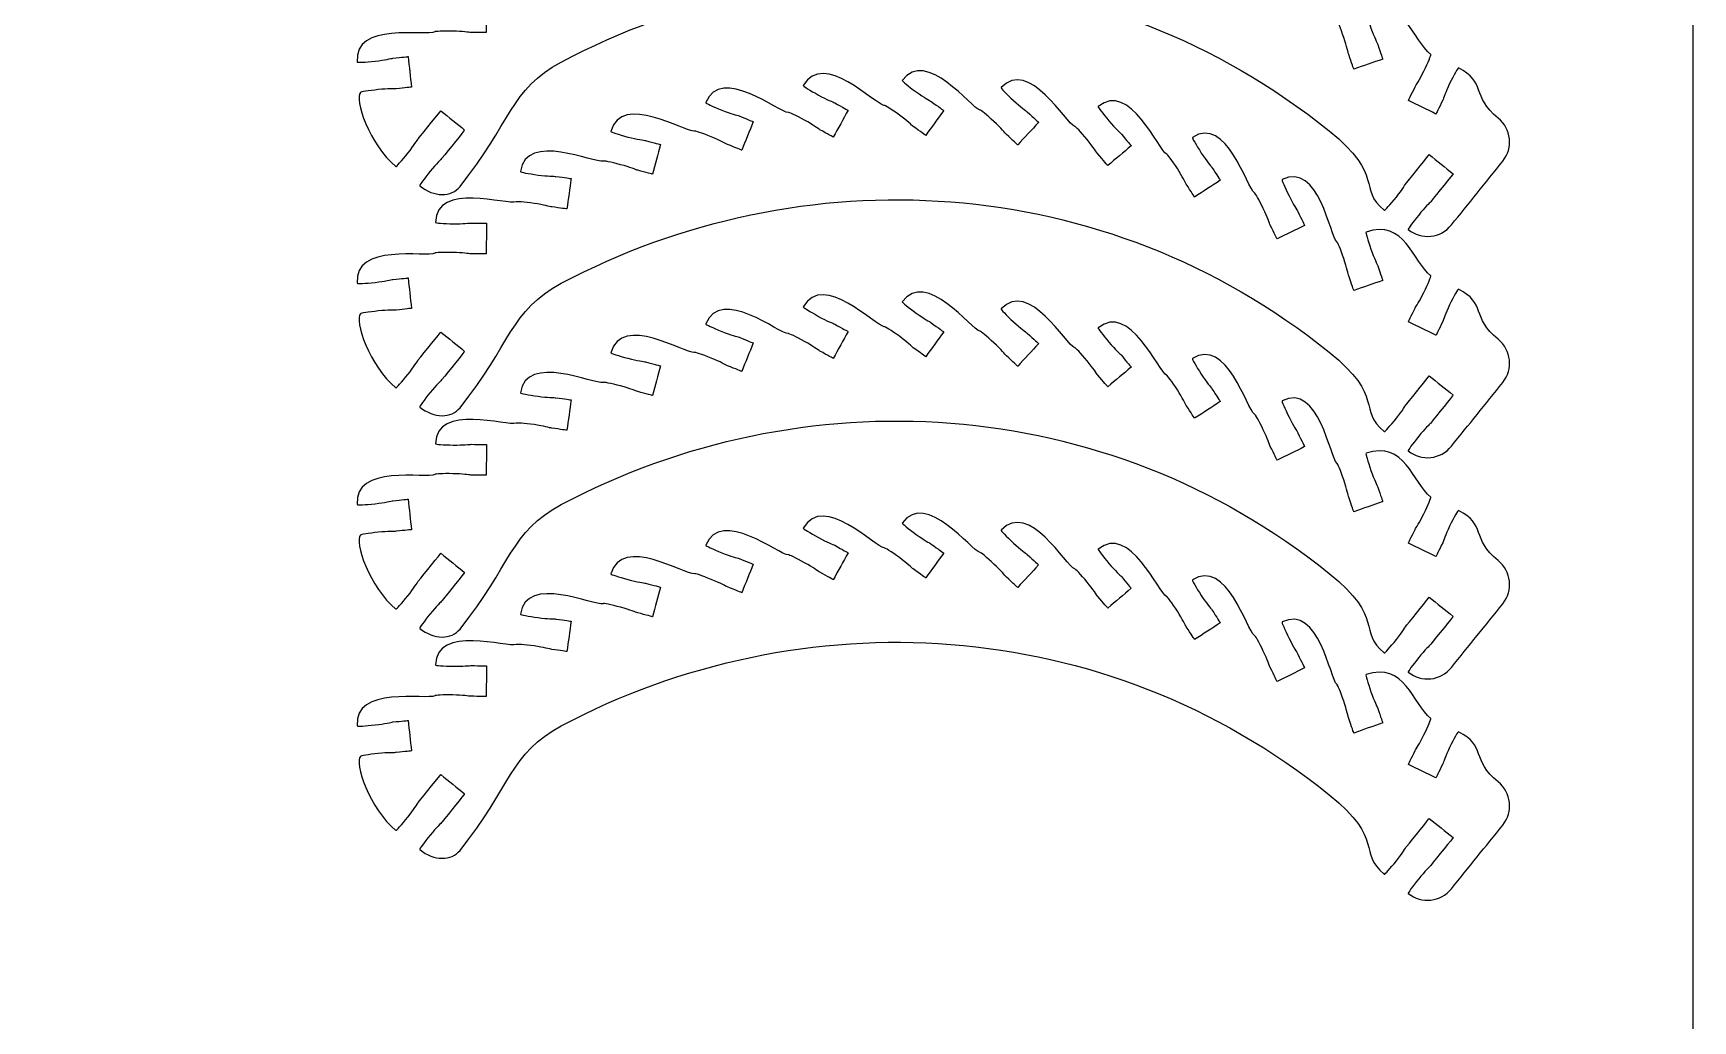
# Model space of a CAD drawing. Extents: x 0 to 580, y 0 to 450.
# Drawn here: x 418 to 580.2, y 238.6 to 335.1 of the extents above; entities that cross this region are included whole.
import ezdxf

# ---------------------------------------------------------------- set-up
doc = ezdxf.new("R2010")
doc.units = 0
doc.header["$MEASUREMENT"] = 0
doc.layers.add('DEFAULT', color=18, linetype='CONTINUOUS')

msp = doc.modelspace()

# ---------------------------------------------------------------- linework, layer by layer
at = {"layer": 'DEFAULT', "color": 18}
msp.add_lwpolyline([(580.18, 0.18), (0.18, 0.18), (0.18, 450.18), (580.18, 450.18)], close=True, dxfattribs=at)
at = {"layer": 'DEFAULT', "color": 1}
for points, knots in [([(557.27, 331.7), (559.97, 330.39), (558.53, 328.92), (561.16, 326.81), (562.45, 325.76), (562.65, 323.88), (561.61, 322.59), (559.94, 320.51), (558.26, 318.43), (556.59, 316.36), (555.55, 315.07), (553.66, 314.87), (552.37, 315.91), (552.33, 315.94), (552.78, 316.58), (553.39, 317.33), (554, 318.08), (554.46, 318.5), (554.57, 318.63), (555.11, 319.31), (556.76, 321.36), (556.76, 321.36), (555.98, 321.98), (555.21, 322.61), (554.43, 323.24), (554.43, 323.24), (552.78, 321.2), (552.23, 320.51), (552.12, 320.38), (551.82, 319.84), (551.21, 319.09), (550.6, 318.34), (550.08, 317.76), (550.03, 317.79), (547.36, 319.95), (550.16, 321.1), (544.63, 325.56), (522.64, 343.29), (493.1, 344.72), (469.6, 332.28), (464.65, 329.66), (464.68, 326.27), (459.72, 320.12), (458.88, 319.08), (457.18, 319.05), (455.78, 320.18), (455.74, 320.22), (456.2, 320.86), (456.8, 321.61), (457.41, 322.36), (457.87, 322.77), (457.98, 322.91), (458.53, 323.59), (460.17, 325.63), (460.17, 325.63), (459.4, 326.26), (458.62, 326.89), (457.84, 327.51), (457.84, 327.51), (456.19, 325.47), (455.64, 324.79), (455.53, 324.65), (455.23, 324.12), (454.62, 323.37), (454.01, 322.61), (453.49, 322.03), (453.45, 322.07), (450.91, 324.11), (449.32, 328.76), (450, 329.3), (449.99, 329.35), (450.77, 329.48), (451.73, 329.58), (452.69, 329.68), (453.31, 329.65), (453.48, 329.67), (454.35, 329.76), (454.97, 329.83), (454.97, 329.83), (454.86, 330.82), (454.76, 331.82), (454.65, 332.81), (454.65, 332.81), (454.03, 332.74), (453.16, 332.65), (452.99, 332.63), (452.39, 332.47), (451.43, 332.37), (450.47, 332.26), (449.69, 332.22), (449.68, 332.28), (449.25, 336.25), (456.53, 334.78), (457.27, 335.23), (457.27, 335.28), (458.05, 335.31), (459.02, 335.3), (459.99, 335.28), (460.59, 335.17), (460.77, 335.17), (461.64, 335.16), (462.27, 335.15), (462.27, 335.15), (462.28, 336.15), (462.3, 337.15), (462.32, 338.15), (462.32, 338.15), (461.69, 338.16), (460.82, 338.17), (460.64, 338.17), (460.03, 338.08), (459.06, 338.1), (458.1, 338.11), (457.31, 338.17), (457.32, 338.22), (457.37, 342.21), (464.42, 339.87), (465.21, 340.22), (465.22, 340.28), (466, 340.22), (466.96, 340.09), (467.91, 339.95), (468.5, 339.77), (468.68, 339.75), (469.54, 339.62), (470.16, 339.54), (470.16, 339.54), (470.3, 340.53), (470.44, 341.52), (470.57, 342.51), (470.57, 342.51), (469.95, 342.59), (469.09, 342.72), (468.91, 342.74), (468.3, 342.73), (467.34, 342.86), (466.38, 342.99), (465.61, 343.14), (465.62, 343.2), (466.17, 347.15), (472.88, 343.97), (473.7, 344.22), (473.71, 344.27), (474.48, 344.12), (475.41, 343.86), (476.35, 343.62), (476.91, 343.37), (477.08, 343.32), (477.92, 343.1), (478.53, 342.93), (478.53, 342.93), (478.79, 343.9), (479.04, 344.87), (479.3, 345.83), (479.3, 345.83), (478.7, 346), (477.85, 346.22), (477.68, 346.27), (477.07, 346.33), (476.13, 346.57), (475.2, 346.82), (474.45, 347.06), (474.47, 347.12), (475.49, 350.98), (481.76, 347), (482.61, 347.15), (482.64, 347.19), (483.38, 346.95), (484.27, 346.59), (485.17, 346.23), (485.7, 345.91), (485.86, 345.85), (486.67, 345.52), (487.25, 345.29), (487.25, 345.29), (487.62, 346.22), (488, 347.14), (488.37, 348.07), (488.37, 348.07), (487.79, 348.3), (486.98, 348.63), (486.81, 348.7), (486.21, 348.83), (485.31, 349.19), (484.42, 349.55), (483.7, 349.88), (483.73, 349.93), (485.21, 353.64), (490.95, 348.93), (491.81, 348.97), (491.85, 349.02), (492.55, 348.68), (493.39, 348.21), (494.24, 347.75), (494.72, 347.37), (494.88, 347.28), (495.64, 346.86), (496.19, 346.56), (496.19, 346.56), (496.67, 347.43), (497.16, 348.31), (497.64, 349.18), (497.64, 349.18), (497.09, 349.49), (496.33, 349.91), (496.17, 349.99), (495.59, 350.2), (494.75, 350.67), (493.9, 351.13), (493.23, 351.55), (493.26, 351.6), (495.19, 355.09), (500.31, 349.72), (501.17, 349.66), (501.21, 349.7), (501.87, 349.28), (502.65, 348.72), (503.43, 348.15), (503.87, 347.71), (504, 347.61), (504.71, 347.1), (505.22, 346.73), (505.22, 346.73), (505.81, 347.54), (506.39, 348.35), (506.98, 349.16), (506.98, 349.16), (506.47, 349.52), (505.76, 350.04), (505.62, 350.14), (505.07, 350.42), (504.29, 350.98), (503.5, 351.55), (502.9, 352.05), (502.93, 352.09), (505.27, 355.32), (509.7, 349.36), (510.54, 349.2), (510.58, 349.24), (511.18, 348.74), (511.89, 348.08), (512.6, 347.43), (512.98, 346.94), (513.11, 346.82), (513.75, 346.22), (514.21, 345.8), (514.21, 345.8), (514.89, 346.53), (515.57, 347.27), (516.25, 348), (516.25, 348), (515.79, 348.42), (515.15, 349.02), (515.02, 349.14), (514.51, 349.48), (513.8, 350.14), (513.09, 350.79), (512.55, 351.36), (512.58, 351.4), (515.3, 354.32), (518.97, 347.87), (519.78, 347.6), (519.83, 347.64), (520.37, 347.07), (520.99, 346.33), (521.61, 345.59), (521.93, 345.06), (522.04, 344.93), (522.61, 344.26), (523.01, 343.78), (523.01, 343.78), (523.77, 344.43), (524.54, 345.07), (525.3, 345.71), (525.3, 345.71), (524.9, 346.19), (524.34, 346.86), (524.22, 346.99), (523.75, 347.4), (523.13, 348.13), (522.51, 348.87), (522.04, 349.5), (522.08, 349.54), (525.13, 352.11), (527.99, 345.26), (528.77, 344.89), (528.81, 344.93), (529.28, 344.29), (529.81, 343.48), (530.34, 342.67), (530.59, 342.11), (530.68, 341.96), (531.16, 341.23), (531.5, 340.71), (531.5, 340.71), (532.34, 341.25), (533.18, 341.8), (534.01, 342.35), (534.01, 342.35), (533.67, 342.87), (533.19, 343.6), (533.1, 343.75), (532.68, 344.2), (532.15, 345.01), (531.63, 345.81), (531.24, 346.49), (531.28, 346.53), (534.62, 348.71), (536.62, 341.56), (537.35, 341.11), (537.4, 341.13), (537.79, 340.45), (538.21, 339.58), (538.64, 338.71), (538.82, 338.12), (538.89, 337.96), (539.28, 337.18), (539.55, 336.62), (539.55, 336.62), (540.45, 337.06), (541.35, 337.5), (542.24, 337.94), (542.24, 337.94), (541.97, 338.5), (541.59, 339.29), (541.51, 339.44), (541.15, 339.94), (540.73, 340.81), (540.3, 341.68), (539.99, 342.4), (540.04, 342.43), (543.63, 344.19), (544.74, 336.84), (545.41, 336.3), (545.46, 336.32), (545.76, 335.6), (546.08, 334.68), (546.39, 333.77), (546.5, 333.16), (546.56, 333), (546.84, 332.17), (547.05, 331.58), (547.05, 331.58), (547.99, 331.91), (548.94, 332.23), (549.88, 332.56), (549.88, 332.56), (549.68, 333.15), (549.39, 333.98), (549.34, 334.14), (549.04, 334.69), (548.72, 335.6), (548.41, 336.51), (548.19, 337.27), (548.25, 337.29), (552.02, 338.59), (552.81, 334.42), (554.57, 333.01), (554.61, 332.97), (554.31, 332.25), (553.9, 331.39), (553.47, 330.52), (553.12, 330.02), (553.04, 329.86), (552.66, 329.08), (552.39, 328.51), (552.39, 328.51), (553.28, 328.07), (554.18, 327.64), (555.08, 327.2), (555.08, 327.2), (555.36, 327.76), (555.74, 328.55), (555.82, 328.71), (555.99, 329.3), (556.41, 330.17), (556.84, 331.04), (557.22, 331.72), (557.27, 331.7)], [1, 1, 1, 1, 2, 2, 2, 3, 3, 3, 25.679566, 25.679566, 25.679566, 26.679566, 26.679566, 26.679566, 27.679566, 27.679566, 27.679566, 28.679566, 28.679566, 28.679566, 29.679566, 29.679566, 29.679566, 38.179385, 38.179385, 38.179385, 39.179385, 39.179385, 39.179385, 40.179385, 40.179385, 40.179385, 41.179385, 41.179385, 41.179385, 42.179385, 42.179385, 42.179385, 43.179385, 43.179385, 43.179385, 44.179385, 44.179385, 44.179385, 45.179385, 45.179385, 45.179385, 46.179385, 46.179385, 46.179385, 47.179385, 47.179385, 47.179385, 48.179385, 48.179385, 48.179385, 56.679203, 56.679203, 56.679203, 57.679203, 57.679203, 57.679203, 58.679203, 58.679203, 58.679203, 59.679203, 59.679203, 59.679203, 60.679203, 60.679203, 60.679203, 61.679203, 61.679203, 61.679203, 62.679203, 62.679203, 62.679203, 63.679203, 63.679203, 63.679203, 72.177634, 72.177634, 72.177634, 73.177634, 73.177634, 73.177634, 74.177634, 74.177634, 74.177634, 75.177634, 75.177634, 75.177634, 76.177634, 76.177634, 76.177634, 77.177634, 77.177634, 77.177634, 78.177634, 78.177634, 78.177634, 79.177634, 79.177634, 79.177634, 87.677691, 87.677691, 87.677691, 88.677691, 88.677691, 88.677691, 89.677691, 89.677691, 89.677691, 90.677691, 90.677691, 90.677691, 91.677691, 91.677691, 91.677691, 92.677691, 92.677691, 92.677691, 93.677691, 93.677691, 93.677691, 94.677691, 94.677691, 94.677691, 103.182003, 103.182003, 103.182003, 104.182003, 104.182003, 104.182003, 105.182003, 105.182003, 105.182003, 106.182003, 106.182003, 106.182003, 107.182003, 107.182003, 107.182003, 108.182003, 108.182003, 108.182003, 109.182003, 109.182003, 109.182003, 110.182003, 110.182003, 110.182003, 118.68816, 118.68816, 118.68816, 119.68816, 119.68816, 119.68816, 120.68816, 120.68816, 120.68816, 121.68816, 121.68816, 121.68816, 122.68816, 122.68816, 122.68816, 123.68816, 123.68816, 123.68816, 124.68816, 124.68816, 124.68816, 125.68816, 125.68816, 125.68816, 134.191153, 134.191153, 134.191153, 135.191153, 135.191153, 135.191153, 136.191153, 136.191153, 136.191153, 137.191153, 137.191153, 137.191153, 138.191153, 138.191153, 138.191153, 139.191153, 139.191153, 139.191153, 140.191153, 140.191153, 140.191153, 141.191153, 141.191153, 141.191153, 149.691413, 149.691413, 149.691413, 150.691413, 150.691413, 150.691413, 151.691413, 151.691413, 151.691413, 152.691413, 152.691413, 152.691413, 153.691413, 153.691413, 153.691413, 154.691413, 154.691413, 154.691413, 155.691413, 155.691413, 155.691413, 156.691413, 156.691413, 156.691413, 165.20377, 165.20377, 165.20377, 166.20377, 166.20377, 166.20377, 167.20377, 167.20377, 167.20377, 168.20377, 168.20377, 168.20377, 169.20377, 169.20377, 169.20377, 170.20377, 170.20377, 170.20377, 171.20377, 171.20377, 171.20377, 172.20377, 172.20377, 172.20377, 180.704175, 180.704175, 180.704175, 181.704175, 181.704175, 181.704175, 182.704175, 182.704175, 182.704175, 183.704175, 183.704175, 183.704175, 184.704175, 184.704175, 184.704175, 185.704175, 185.704175, 185.704175, 186.704175, 186.704175, 186.704175, 187.704175, 187.704175, 187.704175, 196.201938, 196.201938, 196.201938, 197.201938, 197.201938, 197.201938, 198.201938, 198.201938, 198.201938, 199.201938, 199.201938, 199.201938, 200.201938, 200.201938, 200.201938, 201.201938, 201.201938, 201.201938, 202.201938, 202.201938, 202.201938, 203.201938, 203.201938, 203.201938, 211.70584, 211.70584, 211.70584, 212.70584, 212.70584, 212.70584, 213.70584, 213.70584, 213.70584, 214.70584, 214.70584, 214.70584, 215.70584, 215.70584, 215.70584, 216.70584, 216.70584, 216.70584, 217.70584, 217.70584, 217.70584, 218.70584, 218.70584, 218.70584, 227.201807, 227.201807, 227.201807, 228.201807, 228.201807, 228.201807, 229.201807, 229.201807, 229.201807, 230.201807, 230.201807, 230.201807, 231.201807, 231.201807, 231.201807, 232.201807, 232.201807, 232.201807, 233.201807, 233.201807, 233.201807, 234.201807, 234.201807, 234.201807, 242.709383, 242.709383, 242.709383, 243.709383, 243.709383, 243.709383, 244.709383, 244.709383, 244.709383, 245.709383, 245.709383, 245.709383, 246.709383, 246.709383, 246.709383, 247.709383, 247.709383, 247.709383, 248.709383, 248.709383, 248.709383, 249.709383, 249.709383, 249.709383, 258.216391, 258.216391, 258.216391, 259.216391, 259.216391, 259.216391, 260.216391, 260.216391, 260.216391, 261.216391, 261.216391, 261.216391, 261.216391]), ([(557.27, 310.08), (559.97, 308.77), (558.53, 307.3), (561.16, 305.19), (562.45, 304.15), (562.65, 302.26), (561.61, 300.97), (559.94, 298.89), (558.26, 296.82), (556.59, 294.74), (555.55, 293.45), (553.66, 293.25), (552.37, 294.29), (552.33, 294.33), (552.78, 294.96), (553.39, 295.71), (554, 296.47), (554.46, 296.88), (554.57, 297.01), (555.11, 297.69), (556.76, 299.74), (556.76, 299.74), (555.98, 300.37), (555.21, 300.99), (554.43, 301.62), (554.43, 301.62), (552.78, 299.58), (552.23, 298.9), (552.12, 298.76), (551.82, 298.22), (551.21, 297.47), (550.6, 296.72), (550.08, 296.14), (550.03, 296.17), (547.36, 298.33), (550.16, 299.48), (544.63, 303.94), (522.64, 321.67), (493.1, 323.1), (469.6, 310.66), (464.65, 308.04), (464.68, 304.65), (459.72, 298.5), (458.88, 297.46), (457.18, 297.44), (455.78, 298.57), (455.74, 298.6), (456.2, 299.24), (456.8, 299.99), (457.41, 300.74), (457.87, 301.15), (457.98, 301.29), (458.53, 301.97), (460.17, 304.01), (460.17, 304.01), (459.4, 304.64), (458.62, 305.27), (457.84, 305.9), (457.84, 305.9), (456.19, 303.85), (455.64, 303.17), (455.53, 303.03), (455.23, 302.5), (454.62, 301.75), (454.01, 301), (453.49, 300.41), (453.45, 300.45), (450.91, 302.49), (449.32, 307.14), (450, 307.68), (449.99, 307.73), (450.77, 307.86), (451.73, 307.96), (452.69, 308.06), (453.31, 308.03), (453.48, 308.05), (454.35, 308.14), (454.97, 308.21), (454.97, 308.21), (454.86, 309.2), (454.76, 310.2), (454.65, 311.19), (454.65, 311.19), (454.03, 311.12), (453.16, 311.03), (452.99, 311.02), (452.39, 310.85), (451.43, 310.75), (450.47, 310.64), (449.69, 310.6), (449.68, 310.66), (449.25, 314.63), (456.53, 313.16), (457.27, 313.61), (457.27, 313.66), (458.05, 313.69), (459.02, 313.68), (459.99, 313.66), (460.59, 313.55), (460.77, 313.55), (461.64, 313.54), (462.27, 313.53), (462.27, 313.53), (462.28, 314.53), (462.3, 315.53), (462.32, 316.53), (462.32, 316.53), (461.69, 316.54), (460.82, 316.55), (460.64, 316.55), (460.03, 316.46), (459.06, 316.48), (458.1, 316.49), (457.31, 316.55), (457.32, 316.61), (457.37, 320.6), (464.42, 318.26), (465.21, 318.61), (465.22, 318.66), (466, 318.6), (466.96, 318.47), (467.91, 318.33), (468.5, 318.15), (468.68, 318.13), (469.54, 318), (470.16, 317.92), (470.16, 317.92), (470.3, 318.91), (470.44, 319.9), (470.57, 320.89), (470.57, 320.89), (469.95, 320.98), (469.09, 321.1), (468.91, 321.12), (468.3, 321.11), (467.34, 321.24), (466.38, 321.37), (465.61, 321.52), (465.62, 321.58), (466.17, 325.53), (472.88, 322.35), (473.7, 322.6), (473.71, 322.65), (474.48, 322.5), (475.41, 322.25), (476.35, 322), (476.91, 321.75), (477.08, 321.7), (477.92, 321.48), (478.53, 321.32), (478.53, 321.32), (478.79, 322.28), (479.04, 323.25), (479.3, 324.22), (479.3, 324.22), (478.7, 324.38), (477.85, 324.6), (477.68, 324.65), (477.07, 324.71), (476.13, 324.95), (475.2, 325.2), (474.45, 325.44), (474.47, 325.5), (475.49, 329.36), (481.76, 325.38), (482.61, 325.53), (482.64, 325.58), (483.38, 325.33), (484.27, 324.97), (485.17, 324.61), (485.7, 324.29), (485.86, 324.23), (486.67, 323.9), (487.25, 323.67), (487.25, 323.67), (487.62, 324.6), (488, 325.52), (488.37, 326.45), (488.37, 326.45), (487.79, 326.68), (486.98, 327.01), (486.81, 327.08), (486.21, 327.21), (485.31, 327.57), (484.42, 327.93), (483.7, 328.26), (483.73, 328.31), (485.21, 332.02), (490.95, 327.31), (491.81, 327.35), (491.85, 327.4), (492.55, 327.06), (493.39, 326.6), (494.24, 326.13), (494.72, 325.75), (494.88, 325.66), (495.64, 325.24), (496.19, 324.94), (496.19, 324.94), (496.67, 325.81), (497.16, 326.69), (497.64, 327.57), (497.64, 327.57), (497.09, 327.87), (496.33, 328.29), (496.17, 328.37), (495.59, 328.58), (494.75, 329.05), (493.9, 329.51), (493.23, 329.93), (493.26, 329.98), (495.19, 333.47), (500.31, 328.1), (501.17, 328.04), (501.21, 328.08), (501.87, 327.66), (502.65, 327.1), (503.43, 326.53), (503.87, 326.09), (504, 325.99), (504.71, 325.48), (505.22, 325.11), (505.22, 325.11), (505.81, 325.92), (506.39, 326.73), (506.98, 327.54), (506.98, 327.54), (506.47, 327.91), (505.76, 328.42), (505.62, 328.52), (505.07, 328.8), (504.29, 329.36), (503.5, 329.93), (502.9, 330.43), (502.93, 330.47), (505.27, 333.7), (509.7, 327.74), (510.54, 327.58), (510.58, 327.62), (511.18, 327.12), (511.89, 326.46), (512.6, 325.81), (512.98, 325.32), (513.11, 325.2), (513.75, 324.61), (514.21, 324.18), (514.21, 324.18), (514.89, 324.91), (515.57, 325.65), (516.25, 326.38), (516.25, 326.38), (515.79, 326.8), (515.15, 327.4), (515.02, 327.52), (514.51, 327.86), (513.8, 328.52), (513.09, 329.17), (512.55, 329.74), (512.58, 329.78), (515.3, 332.71), (518.97, 326.25), (519.78, 325.99), (519.83, 326.02), (520.37, 325.45), (520.99, 324.71), (521.61, 323.97), (521.93, 323.44), (522.04, 323.31), (522.61, 322.64), (523.01, 322.16), (523.01, 322.16), (523.77, 322.81), (524.54, 323.45), (525.3, 324.09), (525.3, 324.09), (524.9, 324.57), (524.34, 325.24), (524.22, 325.38), (523.75, 325.78), (523.13, 326.52), (522.51, 327.25), (522.04, 327.88), (522.08, 327.92), (525.13, 330.49), (527.99, 323.64), (528.77, 323.27), (528.81, 323.31), (529.28, 322.67), (529.81, 321.86), (530.34, 321.05), (530.59, 320.49), (530.68, 320.34), (531.16, 319.61), (531.5, 319.09), (531.5, 319.09), (532.34, 319.63), (533.18, 320.18), (534.01, 320.73), (534.01, 320.73), (533.67, 321.25), (533.19, 321.98), (533.1, 322.13), (532.68, 322.59), (532.15, 323.39), (531.63, 324.2), (531.24, 324.87), (531.28, 324.92), (534.62, 327.1), (536.62, 319.94), (537.35, 319.49), (537.4, 319.51), (537.79, 318.83), (538.21, 317.96), (538.64, 317.09), (538.82, 316.5), (538.89, 316.34), (539.28, 315.56), (539.55, 315), (539.55, 315), (540.45, 315.44), (541.35, 315.88), (542.24, 316.32), (542.24, 316.32), (541.97, 316.88), (541.59, 317.67), (541.51, 317.82), (541.15, 318.33), (540.73, 319.19), (540.3, 320.06), (539.99, 320.79), (540.04, 320.81), (543.63, 322.57), (544.74, 315.23), (545.41, 314.69), (545.46, 314.7), (545.76, 313.98), (546.08, 313.07), (546.39, 312.15), (546.5, 311.54), (546.56, 311.38), (546.84, 310.55), (547.05, 309.96), (547.05, 309.96), (547.99, 310.29), (548.94, 310.62), (549.88, 310.94), (549.88, 310.94), (549.68, 311.53), (549.39, 312.36), (549.34, 312.52), (549.04, 313.07), (548.72, 313.98), (548.41, 314.9), (548.19, 315.65), (548.25, 315.67), (552.02, 316.97), (552.81, 312.8), (554.57, 311.39), (554.61, 311.35), (554.31, 310.63), (553.9, 309.77), (553.47, 308.9), (553.12, 308.4), (553.04, 308.24), (552.66, 307.46), (552.39, 306.89), (552.39, 306.89), (553.28, 306.46), (554.18, 306.02), (555.08, 305.58), (555.08, 305.58), (555.36, 306.15), (555.74, 306.93), (555.82, 307.09), (555.99, 307.68), (556.41, 308.55), (556.84, 309.42), (557.22, 310.11), (557.27, 310.08)], [1, 1, 1, 1, 2, 2, 2, 3, 3, 3, 25.679566, 25.679566, 25.679566, 26.679566, 26.679566, 26.679566, 27.679566, 27.679566, 27.679566, 28.679566, 28.679566, 28.679566, 29.679566, 29.679566, 29.679566, 38.179385, 38.179385, 38.179385, 39.179385, 39.179385, 39.179385, 40.179385, 40.179385, 40.179385, 41.179385, 41.179385, 41.179385, 42.179385, 42.179385, 42.179385, 43.179385, 43.179385, 43.179385, 44.179385, 44.179385, 44.179385, 45.179385, 45.179385, 45.179385, 46.179385, 46.179385, 46.179385, 47.179385, 47.179385, 47.179385, 48.179385, 48.179385, 48.179385, 56.679203, 56.679203, 56.679203, 57.679203, 57.679203, 57.679203, 58.679203, 58.679203, 58.679203, 59.679203, 59.679203, 59.679203, 60.679203, 60.679203, 60.679203, 61.679203, 61.679203, 61.679203, 62.679203, 62.679203, 62.679203, 63.679203, 63.679203, 63.679203, 72.178629, 72.178629, 72.178629, 73.178629, 73.178629, 73.178629, 74.178629, 74.178629, 74.178629, 75.178629, 75.178629, 75.178629, 76.178629, 76.178629, 76.178629, 77.178629, 77.178629, 77.178629, 78.178629, 78.178629, 78.178629, 79.178629, 79.178629, 79.178629, 87.678685, 87.678685, 87.678685, 88.678685, 88.678685, 88.678685, 89.678685, 89.678685, 89.678685, 90.678685, 90.678685, 90.678685, 91.678685, 91.678685, 91.678685, 92.678685, 92.678685, 92.678685, 93.678685, 93.678685, 93.678685, 94.678685, 94.678685, 94.678685, 103.182998, 103.182998, 103.182998, 104.182998, 104.182998, 104.182998, 105.182998, 105.182998, 105.182998, 106.182998, 106.182998, 106.182998, 107.182998, 107.182998, 107.182998, 108.182998, 108.182998, 108.182998, 109.182998, 109.182998, 109.182998, 110.182998, 110.182998, 110.182998, 118.689154, 118.689154, 118.689154, 119.689154, 119.689154, 119.689154, 120.689154, 120.689154, 120.689154, 121.689154, 121.689154, 121.689154, 122.689154, 122.689154, 122.689154, 123.689154, 123.689154, 123.689154, 124.689154, 124.689154, 124.689154, 125.689154, 125.689154, 125.689154, 134.191219, 134.191219, 134.191219, 135.191219, 135.191219, 135.191219, 136.191219, 136.191219, 136.191219, 137.191219, 137.191219, 137.191219, 138.191219, 138.191219, 138.191219, 139.191219, 139.191219, 139.191219, 140.191219, 140.191219, 140.191219, 141.191219, 141.191219, 141.191219, 149.691479, 149.691479, 149.691479, 150.691479, 150.691479, 150.691479, 151.691479, 151.691479, 151.691479, 152.691479, 152.691479, 152.691479, 153.691479, 153.691479, 153.691479, 154.691479, 154.691479, 154.691479, 155.691479, 155.691479, 155.691479, 156.691479, 156.691479, 156.691479, 165.203837, 165.203837, 165.203837, 166.203837, 166.203837, 166.203837, 167.203837, 167.203837, 167.203837, 168.203837, 168.203837, 168.203837, 169.203837, 169.203837, 169.203837, 170.203837, 170.203837, 170.203837, 171.203837, 171.203837, 171.203837, 172.203837, 172.203837, 172.203837, 180.704242, 180.704242, 180.704242, 181.704242, 181.704242, 181.704242, 182.704242, 182.704242, 182.704242, 183.704242, 183.704242, 183.704242, 184.704242, 184.704242, 184.704242, 185.704242, 185.704242, 185.704242, 186.704242, 186.704242, 186.704242, 187.704242, 187.704242, 187.704242, 196.202005, 196.202005, 196.202005, 197.202005, 197.202005, 197.202005, 198.202005, 198.202005, 198.202005, 199.202005, 199.202005, 199.202005, 200.202005, 200.202005, 200.202005, 201.202005, 201.202005, 201.202005, 202.202005, 202.202005, 202.202005, 203.202005, 203.202005, 203.202005, 211.706453, 211.706453, 211.706453, 212.706453, 212.706453, 212.706453, 213.706453, 213.706453, 213.706453, 214.706453, 214.706453, 214.706453, 215.706453, 215.706453, 215.706453, 216.706453, 216.706453, 216.706453, 217.706453, 217.706453, 217.706453, 218.706453, 218.706453, 218.706453, 227.20242, 227.20242, 227.20242, 228.20242, 228.20242, 228.20242, 229.20242, 229.20242, 229.20242, 230.20242, 230.20242, 230.20242, 231.20242, 231.20242, 231.20242, 232.20242, 232.20242, 232.20242, 233.20242, 233.20242, 233.20242, 234.20242, 234.20242, 234.20242, 242.709996, 242.709996, 242.709996, 243.709996, 243.709996, 243.709996, 244.709996, 244.709996, 244.709996, 245.709996, 245.709996, 245.709996, 246.709996, 246.709996, 246.709996, 247.709996, 247.709996, 247.709996, 248.709996, 248.709996, 248.709996, 249.709996, 249.709996, 249.709996, 258.217004, 258.217004, 258.217004, 259.217004, 259.217004, 259.217004, 260.217004, 260.217004, 260.217004, 261.217004, 261.217004, 261.217004, 261.217004]), ([(557.27, 288.46), (559.97, 287.15), (558.53, 285.69), (561.16, 283.57), (562.45, 282.53), (562.65, 280.64), (561.61, 279.35), (559.94, 277.27), (558.26, 275.2), (556.59, 273.12), (555.55, 271.83), (553.66, 271.63), (552.37, 272.67), (552.33, 272.71), (552.78, 273.34), (553.39, 274.09), (554, 274.85), (554.46, 275.26), (554.57, 275.4), (555.11, 276.08), (556.76, 278.12), (556.76, 278.12), (555.98, 278.75), (555.21, 279.37), (554.43, 280), (554.43, 280), (552.78, 277.96), (552.23, 277.28), (552.12, 277.14), (551.82, 276.61), (551.21, 275.85), (550.6, 275.1), (550.08, 274.52), (550.03, 274.55), (547.36, 276.71), (550.16, 277.86), (544.63, 282.32), (522.64, 300.05), (493.1, 301.49), (469.6, 289.04), (464.65, 286.42), (464.68, 283.03), (459.72, 276.88), (458.88, 275.84), (457.18, 275.82), (455.78, 276.95), (455.74, 276.98), (456.2, 277.62), (456.8, 278.37), (457.41, 279.12), (457.87, 279.53), (457.98, 279.67), (458.53, 280.35), (460.17, 282.4), (460.17, 282.4), (459.4, 283.02), (458.62, 283.65), (457.84, 284.28), (457.84, 284.28), (456.19, 282.23), (455.64, 281.55), (455.53, 281.42), (455.23, 280.88), (454.62, 280.13), (454.01, 279.38), (453.49, 278.79), (453.45, 278.83), (450.91, 280.87), (449.32, 285.53), (450, 286.06), (449.99, 286.11), (450.77, 286.24), (451.73, 286.34), (452.69, 286.44), (453.31, 286.41), (453.48, 286.43), (454.35, 286.52), (454.97, 286.59), (454.97, 286.59), (454.86, 287.59), (454.76, 288.58), (454.65, 289.57), (454.65, 289.57), (454.03, 289.51), (453.16, 289.41), (452.99, 289.4), (452.39, 289.23), (451.43, 289.13), (450.47, 289.02), (449.69, 288.98), (449.68, 289.04), (449.25, 293.01), (456.53, 291.54), (457.27, 291.99), (457.27, 292.04), (458.05, 292.08), (459.02, 292.06), (459.99, 292.04), (460.59, 291.94), (460.77, 291.93), (461.64, 291.92), (462.27, 291.91), (462.27, 291.91), (462.28, 292.91), (462.3, 293.91), (462.32, 294.91), (462.32, 294.91), (461.69, 294.92), (460.82, 294.93), (460.64, 294.93), (460.03, 294.85), (459.06, 294.86), (458.1, 294.87), (457.31, 294.93), (457.32, 294.99), (457.37, 298.98), (464.42, 296.64), (465.21, 296.99), (465.22, 297.04), (466, 296.98), (466.96, 296.85), (467.91, 296.72), (468.5, 296.53), (468.68, 296.51), (469.54, 296.39), (470.16, 296.3), (470.16, 296.3), (470.3, 297.29), (470.44, 298.28), (470.57, 299.27), (470.57, 299.27), (469.95, 299.36), (469.09, 299.48), (468.91, 299.5), (468.3, 299.49), (467.34, 299.62), (466.38, 299.75), (465.61, 299.9), (465.62, 299.96), (466.17, 303.91), (472.88, 300.73), (473.7, 300.98), (473.71, 301.03), (474.48, 300.88), (475.41, 300.63), (476.35, 300.38), (476.91, 300.13), (477.08, 300.08), (477.92, 299.86), (478.53, 299.7), (478.53, 299.7), (478.79, 300.66), (479.04, 301.63), (479.3, 302.6), (479.3, 302.6), (478.7, 302.76), (477.85, 302.98), (477.68, 303.03), (477.07, 303.09), (476.13, 303.33), (475.2, 303.58), (474.45, 303.83), (474.47, 303.88), (475.49, 307.74), (481.76, 303.76), (482.61, 303.91), (482.64, 303.96), (483.38, 303.71), (484.27, 303.35), (485.17, 302.99), (485.7, 302.67), (485.86, 302.61), (486.67, 302.28), (487.25, 302.05), (487.25, 302.05), (487.62, 302.98), (488, 303.91), (488.37, 304.83), (488.37, 304.83), (487.79, 305.07), (486.98, 305.39), (486.81, 305.46), (486.21, 305.59), (485.31, 305.95), (484.42, 306.31), (483.7, 306.64), (483.73, 306.7), (485.21, 310.4), (490.95, 305.69), (491.81, 305.74), (491.85, 305.78), (492.55, 305.44), (493.39, 304.98), (494.24, 304.51), (494.72, 304.13), (494.88, 304.04), (495.64, 303.62), (496.19, 303.32), (496.19, 303.32), (496.67, 304.2), (497.16, 305.07), (497.64, 305.95), (497.64, 305.95), (497.09, 306.25), (496.33, 306.67), (496.17, 306.76), (495.59, 306.96), (494.75, 307.43), (493.9, 307.9), (493.23, 308.31), (493.26, 308.36), (495.19, 311.86), (500.31, 306.48), (501.17, 306.42), (501.21, 306.46), (501.87, 306.04), (502.65, 305.48), (503.43, 304.91), (503.87, 304.47), (504, 304.37), (504.71, 303.86), (505.22, 303.49), (505.22, 303.49), (505.81, 304.3), (506.39, 305.11), (506.98, 305.92), (506.98, 305.92), (506.47, 306.29), (505.76, 306.8), (505.62, 306.91), (505.07, 307.18), (504.29, 307.75), (503.5, 308.31), (502.9, 308.81), (502.93, 308.85), (505.27, 312.09), (509.7, 306.13), (510.54, 305.97), (510.58, 306), (511.18, 305.5), (511.89, 304.85), (512.6, 304.19), (512.98, 303.7), (513.11, 303.58), (513.75, 302.99), (514.21, 302.56), (514.21, 302.56), (514.89, 303.3), (515.57, 304.03), (516.25, 304.76), (516.25, 304.76), (515.79, 305.19), (515.15, 305.78), (515.02, 305.9), (514.51, 306.24), (513.8, 306.9), (513.09, 307.55), (512.55, 308.12), (512.58, 308.16), (515.3, 311.09), (518.97, 304.63), (519.78, 304.37), (519.83, 304.4), (520.37, 303.84), (520.99, 303.09), (521.61, 302.35), (521.93, 301.82), (522.04, 301.69), (522.61, 301.02), (523.01, 300.55), (523.01, 300.55), (523.77, 301.19), (524.54, 301.83), (525.3, 302.48), (525.3, 302.48), (524.9, 302.95), (524.34, 303.63), (524.22, 303.76), (523.75, 304.16), (523.13, 304.9), (522.51, 305.63), (522.04, 306.26), (522.08, 306.3), (525.13, 308.87), (527.99, 302.02), (528.77, 301.66), (528.81, 301.69), (529.28, 301.06), (529.81, 300.24), (530.34, 299.44), (530.59, 298.87), (530.68, 298.72), (531.16, 297.99), (531.5, 297.47), (531.5, 297.47), (532.34, 298.01), (533.18, 298.56), (534.01, 299.11), (534.01, 299.11), (533.67, 299.63), (533.19, 300.36), (533.1, 300.51), (532.68, 300.97), (532.15, 301.77), (531.63, 302.58), (531.24, 303.25), (531.28, 303.3), (534.62, 305.48), (536.62, 298.32), (537.35, 297.87), (537.4, 297.9), (537.79, 297.21), (538.21, 296.34), (538.64, 295.47), (538.82, 294.88), (538.89, 294.73), (539.28, 293.94), (539.55, 293.38), (539.55, 293.38), (540.45, 293.82), (541.35, 294.26), (542.24, 294.7), (542.24, 294.7), (541.97, 295.26), (541.59, 296.05), (541.51, 296.21), (541.15, 296.71), (540.73, 297.57), (540.3, 298.44), (539.99, 299.17), (540.04, 299.19), (543.63, 300.95), (544.74, 293.61), (545.41, 293.07), (545.46, 293.08), (545.76, 292.36), (546.08, 291.45), (546.39, 290.53), (546.5, 289.92), (546.56, 289.76), (546.84, 288.93), (547.05, 288.34), (547.05, 288.34), (547.99, 288.67), (548.94, 289), (549.88, 289.33), (549.88, 289.33), (549.68, 289.92), (549.39, 290.74), (549.34, 290.91), (549.04, 291.45), (548.72, 292.36), (548.41, 293.28), (548.19, 294.03), (548.25, 294.05), (552.02, 295.36), (552.81, 291.19), (554.57, 289.77), (554.61, 289.74), (554.31, 289.02), (553.9, 288.15), (553.47, 287.28), (553.12, 286.78), (553.04, 286.62), (552.66, 285.84), (552.39, 285.27), (552.39, 285.27), (553.28, 284.84), (554.18, 284.4), (555.08, 283.96), (555.08, 283.96), (555.36, 284.53), (555.74, 285.32), (555.82, 285.47), (555.99, 286.06), (556.41, 286.93), (556.84, 287.8), (557.22, 288.49), (557.27, 288.46)], [1, 1, 1, 1, 2, 2, 2, 3, 3, 3, 25.679566, 25.679566, 25.679566, 26.679566, 26.679566, 26.679566, 27.679566, 27.679566, 27.679566, 28.679566, 28.679566, 28.679566, 29.679566, 29.679566, 29.679566, 38.179385, 38.179385, 38.179385, 39.179385, 39.179385, 39.179385, 40.179385, 40.179385, 40.179385, 41.179385, 41.179385, 41.179385, 42.179385, 42.179385, 42.179385, 43.179385, 43.179385, 43.179385, 44.179385, 44.179385, 44.179385, 45.179385, 45.179385, 45.179385, 46.179385, 46.179385, 46.179385, 47.179385, 47.179385, 47.179385, 48.179385, 48.179385, 48.179385, 56.679203, 56.679203, 56.679203, 57.679203, 57.679203, 57.679203, 58.679203, 58.679203, 58.679203, 59.679203, 59.679203, 59.679203, 60.679203, 60.679203, 60.679203, 61.679203, 61.679203, 61.679203, 62.679203, 62.679203, 62.679203, 63.679203, 63.679203, 63.679203, 72.178629, 72.178629, 72.178629, 73.178629, 73.178629, 73.178629, 74.178629, 74.178629, 74.178629, 75.178629, 75.178629, 75.178629, 76.178629, 76.178629, 76.178629, 77.178629, 77.178629, 77.178629, 78.178629, 78.178629, 78.178629, 79.178629, 79.178629, 79.178629, 87.678685, 87.678685, 87.678685, 88.678685, 88.678685, 88.678685, 89.678685, 89.678685, 89.678685, 90.678685, 90.678685, 90.678685, 91.678685, 91.678685, 91.678685, 92.678685, 92.678685, 92.678685, 93.678685, 93.678685, 93.678685, 94.678685, 94.678685, 94.678685, 103.182998, 103.182998, 103.182998, 104.182998, 104.182998, 104.182998, 105.182998, 105.182998, 105.182998, 106.182998, 106.182998, 106.182998, 107.182998, 107.182998, 107.182998, 108.182998, 108.182998, 108.182998, 109.182998, 109.182998, 109.182998, 110.182998, 110.182998, 110.182998, 118.689154, 118.689154, 118.689154, 119.689154, 119.689154, 119.689154, 120.689154, 120.689154, 120.689154, 121.689154, 121.689154, 121.689154, 122.689154, 122.689154, 122.689154, 123.689154, 123.689154, 123.689154, 124.689154, 124.689154, 124.689154, 125.689154, 125.689154, 125.689154, 134.191219, 134.191219, 134.191219, 135.191219, 135.191219, 135.191219, 136.191219, 136.191219, 136.191219, 137.191219, 137.191219, 137.191219, 138.191219, 138.191219, 138.191219, 139.191219, 139.191219, 139.191219, 140.191219, 140.191219, 140.191219, 141.191219, 141.191219, 141.191219, 149.691479, 149.691479, 149.691479, 150.691479, 150.691479, 150.691479, 151.691479, 151.691479, 151.691479, 152.691479, 152.691479, 152.691479, 153.691479, 153.691479, 153.691479, 154.691479, 154.691479, 154.691479, 155.691479, 155.691479, 155.691479, 156.691479, 156.691479, 156.691479, 165.203837, 165.203837, 165.203837, 166.203837, 166.203837, 166.203837, 167.203837, 167.203837, 167.203837, 168.203837, 168.203837, 168.203837, 169.203837, 169.203837, 169.203837, 170.203837, 170.203837, 170.203837, 171.203837, 171.203837, 171.203837, 172.203837, 172.203837, 172.203837, 180.704242, 180.704242, 180.704242, 181.704242, 181.704242, 181.704242, 182.704242, 182.704242, 182.704242, 183.704242, 183.704242, 183.704242, 184.704242, 184.704242, 184.704242, 185.704242, 185.704242, 185.704242, 186.704242, 186.704242, 186.704242, 187.704242, 187.704242, 187.704242, 196.202005, 196.202005, 196.202005, 197.202005, 197.202005, 197.202005, 198.202005, 198.202005, 198.202005, 199.202005, 199.202005, 199.202005, 200.202005, 200.202005, 200.202005, 201.202005, 201.202005, 201.202005, 202.202005, 202.202005, 202.202005, 203.202005, 203.202005, 203.202005, 211.705906, 211.705906, 211.705906, 212.705906, 212.705906, 212.705906, 213.705906, 213.705906, 213.705906, 214.705906, 214.705906, 214.705906, 215.705906, 215.705906, 215.705906, 216.705906, 216.705906, 216.705906, 217.705906, 217.705906, 217.705906, 218.705906, 218.705906, 218.705906, 227.201873, 227.201873, 227.201873, 228.201873, 228.201873, 228.201873, 229.201873, 229.201873, 229.201873, 230.201873, 230.201873, 230.201873, 231.201873, 231.201873, 231.201873, 232.201873, 232.201873, 232.201873, 233.201873, 233.201873, 233.201873, 234.201873, 234.201873, 234.201873, 242.709449, 242.709449, 242.709449, 243.709449, 243.709449, 243.709449, 244.709449, 244.709449, 244.709449, 245.709449, 245.709449, 245.709449, 246.709449, 246.709449, 246.709449, 247.709449, 247.709449, 247.709449, 248.709449, 248.709449, 248.709449, 249.709449, 249.709449, 249.709449, 258.216457, 258.216457, 258.216457, 259.216457, 259.216457, 259.216457, 260.216457, 260.216457, 260.216457, 261.216457, 261.216457, 261.216457, 261.216457]), ([(557.27, 266.84), (559.97, 265.54), (558.53, 264.07), (561.16, 261.95), (562.45, 260.91), (562.65, 259.02), (561.61, 257.73), (559.94, 255.65), (558.26, 253.58), (556.59, 251.5), (555.55, 250.21), (553.66, 250.01), (552.37, 251.05), (552.33, 251.09), (552.78, 251.72), (553.39, 252.48), (554, 253.23), (554.46, 253.64), (554.57, 253.78), (555.11, 254.46), (556.76, 256.5), (556.76, 256.5), (555.98, 257.13), (555.21, 257.76), (554.43, 258.38), (554.43, 258.38), (552.78, 256.34), (552.23, 255.66), (552.12, 255.52), (551.82, 254.99), (551.21, 254.23), (550.6, 253.48), (550.08, 252.9), (550.03, 252.93), (547.36, 255.09), (550.16, 256.24), (544.63, 260.7), (522.64, 278.44), (493.1, 279.87), (469.6, 267.42), (464.65, 264.8), (464.68, 261.41), (459.72, 255.26), (458.88, 254.22), (457.18, 254.2), (455.78, 255.33), (455.74, 255.36), (456.2, 256), (456.8, 256.75), (457.41, 257.5), (457.87, 257.91), (457.98, 258.05), (458.53, 258.73), (460.17, 260.78), (460.17, 260.78), (459.4, 261.4), (458.62, 262.03), (457.84, 262.66), (457.84, 262.66), (456.19, 260.62), (455.64, 259.93), (455.53, 259.8), (455.23, 259.26), (454.62, 258.51), (454.01, 257.76), (453.49, 257.17), (453.45, 257.21), (450.91, 259.25), (449.32, 263.91), (450, 264.44), (449.99, 264.49), (450.77, 264.62), (451.73, 264.73), (452.69, 264.83), (453.31, 264.79), (453.48, 264.81), (454.35, 264.91), (454.97, 264.97), (454.97, 264.97), (454.86, 265.97), (454.76, 266.96), (454.65, 267.95), (454.65, 267.95), (454.03, 267.89), (453.16, 267.8), (452.99, 267.78), (452.39, 267.61), (451.43, 267.51), (450.47, 267.41), (449.69, 267.37), (449.68, 267.42), (449.25, 271.39), (456.53, 269.92), (457.27, 270.37), (457.27, 270.42), (458.05, 270.46), (459.02, 270.44), (459.99, 270.43), (460.59, 270.32), (460.77, 270.32), (461.64, 270.3), (462.27, 270.29), (462.27, 270.29), (462.28, 271.29), (462.3, 272.29), (462.32, 273.29), (462.32, 273.29), (461.69, 273.3), (460.82, 273.31), (460.64, 273.32), (460.03, 273.23), (459.06, 273.24), (458.1, 273.26), (457.31, 273.31), (457.32, 273.37), (457.37, 277.36), (464.42, 275.02), (465.21, 275.37), (465.22, 275.42), (466, 275.36), (466.96, 275.23), (467.91, 275.1), (468.5, 274.91), (468.68, 274.89), (469.54, 274.77), (470.16, 274.68), (470.16, 274.68), (470.3, 275.67), (470.44, 276.66), (470.57, 277.65), (470.57, 277.65), (469.95, 277.74), (469.09, 277.86), (468.91, 277.88), (468.3, 277.87), (467.34, 278), (466.38, 278.14), (465.61, 278.28), (465.62, 278.34), (466.17, 282.29), (472.88, 279.11), (473.7, 279.36), (473.71, 279.42), (474.48, 279.26), (475.41, 279.01), (476.35, 278.76), (476.91, 278.51), (477.08, 278.47), (477.92, 278.24), (478.53, 278.08), (478.53, 278.08), (478.79, 279.05), (479.04, 280.01), (479.3, 280.98), (479.3, 280.98), (478.7, 281.14), (477.85, 281.36), (477.68, 281.41), (477.07, 281.47), (476.13, 281.72), (475.2, 281.97), (474.45, 282.21), (474.47, 282.26), (475.49, 286.12), (481.76, 282.14), (482.61, 282.29), (482.64, 282.34), (483.38, 282.09), (484.27, 281.73), (485.17, 281.37), (485.7, 281.06), (485.86, 280.99), (486.67, 280.67), (487.25, 280.43), (487.25, 280.43), (487.62, 281.36), (488, 282.29), (488.37, 283.22), (488.37, 283.22), (487.79, 283.45), (486.98, 283.77), (486.81, 283.84), (486.21, 283.97), (485.31, 284.33), (484.42, 284.69), (483.7, 285.03), (483.73, 285.08), (485.21, 288.78), (490.95, 284.07), (491.81, 284.12), (491.85, 284.16), (492.55, 283.82), (493.39, 283.36), (494.24, 282.89), (494.72, 282.51), (494.88, 282.43), (495.64, 282), (496.19, 281.7), (496.19, 281.7), (496.67, 282.58), (497.16, 283.45), (497.64, 284.33), (497.64, 284.33), (497.09, 284.63), (496.33, 285.06), (496.17, 285.14), (495.59, 285.34), (494.75, 285.81), (493.9, 286.28), (493.23, 286.7), (493.26, 286.74), (495.19, 290.24), (500.31, 284.86), (501.17, 284.8), (501.21, 284.85), (501.87, 284.42), (502.65, 283.86), (503.43, 283.29), (503.87, 282.86), (504, 282.75), (504.71, 282.24), (505.22, 281.87), (505.22, 281.87), (505.81, 282.68), (506.39, 283.49), (506.98, 284.31), (506.98, 284.31), (506.47, 284.67), (505.76, 285.18), (505.62, 285.29), (505.07, 285.56), (504.29, 286.13), (503.5, 286.7), (502.9, 287.19), (502.93, 287.24), (505.27, 290.47), (509.7, 284.51), (510.54, 284.35), (510.58, 284.39), (511.18, 283.89), (511.89, 283.23), (512.6, 282.57), (512.98, 282.08), (513.11, 281.96), (513.75, 281.37), (514.21, 280.94), (514.21, 280.94), (514.89, 281.68), (515.57, 282.41), (516.25, 283.14), (516.25, 283.14), (515.79, 283.57), (515.15, 284.16), (515.02, 284.28), (514.51, 284.62), (513.8, 285.28), (513.09, 285.93), (512.55, 286.5), (512.58, 286.55), (515.3, 289.47), (518.97, 283.01), (519.78, 282.75), (519.83, 282.78), (520.37, 282.22), (520.99, 281.47), (521.61, 280.73), (521.93, 280.2), (522.04, 280.07), (522.61, 279.4), (523.01, 278.93), (523.01, 278.93), (523.77, 279.57), (524.54, 280.21), (525.3, 280.86), (525.3, 280.86), (524.9, 281.34), (524.34, 282.01), (524.22, 282.14), (523.75, 282.54), (523.13, 283.28), (522.51, 284.01), (522.04, 284.64), (522.08, 284.68), (525.13, 287.25), (527.99, 280.4), (528.77, 280.04), (528.81, 280.07), (529.28, 279.44), (529.81, 278.63), (530.34, 277.82), (530.59, 277.25), (530.68, 277.11), (531.16, 276.37), (531.5, 275.85), (531.5, 275.85), (532.34, 276.4), (533.18, 276.94), (534.01, 277.49), (534.01, 277.49), (533.67, 278.01), (533.19, 278.75), (533.1, 278.89), (532.68, 279.35), (532.15, 280.16), (531.63, 280.96), (531.24, 281.63), (531.28, 281.68), (534.62, 283.86), (536.62, 276.7), (537.35, 276.25), (537.4, 276.28), (537.79, 275.59), (538.21, 274.72), (538.64, 273.85), (538.82, 273.26), (538.89, 273.11), (539.28, 272.32), (539.55, 271.76), (539.55, 271.76), (540.45, 272.2), (541.35, 272.64), (542.24, 273.08), (542.24, 273.08), (541.97, 273.64), (541.59, 274.43), (541.51, 274.59), (541.15, 275.09), (540.73, 275.96), (540.3, 276.83), (539.99, 277.55), (540.04, 277.57), (543.63, 279.33), (544.74, 271.99), (545.41, 271.45), (545.46, 271.47), (545.76, 270.74), (546.08, 269.83), (546.39, 268.91), (546.5, 268.31), (546.56, 268.14), (546.84, 267.31), (547.05, 266.72), (547.05, 266.72), (547.99, 267.05), (548.94, 267.38), (549.88, 267.71), (549.88, 267.71), (549.68, 268.3), (549.39, 269.12), (549.34, 269.29), (549.04, 269.83), (548.72, 270.74), (548.41, 271.66), (548.19, 272.41), (548.25, 272.43), (552.02, 273.74), (552.81, 269.57), (554.57, 268.15), (554.61, 268.12), (554.31, 267.4), (553.9, 266.53), (553.47, 265.67), (553.12, 265.16), (553.04, 265.01), (552.66, 264.22), (552.39, 263.66), (552.39, 263.66), (553.28, 263.22), (554.18, 262.78), (555.08, 262.34), (555.08, 262.34), (555.36, 262.91), (555.74, 263.7), (555.82, 263.85), (555.99, 264.44), (556.41, 265.31), (556.84, 266.19), (557.22, 266.87), (557.27, 266.84)], [1, 1, 1, 1, 2, 2, 2, 3, 3, 3, 25.679566, 25.679566, 25.679566, 26.679566, 26.679566, 26.679566, 27.679566, 27.679566, 27.679566, 28.679566, 28.679566, 28.679566, 29.679566, 29.679566, 29.679566, 38.179385, 38.179385, 38.179385, 39.179385, 39.179385, 39.179385, 40.179385, 40.179385, 40.179385, 41.179385, 41.179385, 41.179385, 42.179385, 42.179385, 42.179385, 43.179385, 43.179385, 43.179385, 44.179385, 44.179385, 44.179385, 45.179385, 45.179385, 45.179385, 46.179385, 46.179385, 46.179385, 47.179385, 47.179385, 47.179385, 48.179385, 48.179385, 48.179385, 56.679203, 56.679203, 56.679203, 57.679203, 57.679203, 57.679203, 58.679203, 58.679203, 58.679203, 59.679203, 59.679203, 59.679203, 60.679203, 60.679203, 60.679203, 61.679203, 61.679203, 61.679203, 62.679203, 62.679203, 62.679203, 63.679203, 63.679203, 63.679203, 72.178629, 72.178629, 72.178629, 73.178629, 73.178629, 73.178629, 74.178629, 74.178629, 74.178629, 75.178629, 75.178629, 75.178629, 76.178629, 76.178629, 76.178629, 77.178629, 77.178629, 77.178629, 78.178629, 78.178629, 78.178629, 79.178629, 79.178629, 79.178629, 87.677685, 87.677685, 87.677685, 88.677685, 88.677685, 88.677685, 89.677685, 89.677685, 89.677685, 90.677685, 90.677685, 90.677685, 91.677685, 91.677685, 91.677685, 92.677685, 92.677685, 92.677685, 93.677685, 93.677685, 93.677685, 94.677685, 94.677685, 94.677685, 103.181998, 103.181998, 103.181998, 104.181998, 104.181998, 104.181998, 105.181998, 105.181998, 105.181998, 106.181998, 106.181998, 106.181998, 107.181998, 107.181998, 107.181998, 108.181998, 108.181998, 108.181998, 109.181998, 109.181998, 109.181998, 110.181998, 110.181998, 110.181998, 118.688154, 118.688154, 118.688154, 119.688154, 119.688154, 119.688154, 120.688154, 120.688154, 120.688154, 121.688154, 121.688154, 121.688154, 122.688154, 122.688154, 122.688154, 123.688154, 123.688154, 123.688154, 124.688154, 124.688154, 124.688154, 125.688154, 125.688154, 125.688154, 134.190219, 134.190219, 134.190219, 135.190219, 135.190219, 135.190219, 136.190219, 136.190219, 136.190219, 137.190219, 137.190219, 137.190219, 138.190219, 138.190219, 138.190219, 139.190219, 139.190219, 139.190219, 140.190219, 140.190219, 140.190219, 141.190219, 141.190219, 141.190219, 149.69048, 149.69048, 149.69048, 150.69048, 150.69048, 150.69048, 151.69048, 151.69048, 151.69048, 152.69048, 152.69048, 152.69048, 153.69048, 153.69048, 153.69048, 154.69048, 154.69048, 154.69048, 155.69048, 155.69048, 155.69048, 156.69048, 156.69048, 156.69048, 165.202837, 165.202837, 165.202837, 166.202837, 166.202837, 166.202837, 167.202837, 167.202837, 167.202837, 168.202837, 168.202837, 168.202837, 169.202837, 169.202837, 169.202837, 170.202837, 170.202837, 170.202837, 171.202837, 171.202837, 171.202837, 172.202837, 172.202837, 172.202837, 180.703242, 180.703242, 180.703242, 181.703242, 181.703242, 181.703242, 182.703242, 182.703242, 182.703242, 183.703242, 183.703242, 183.703242, 184.703242, 184.703242, 184.703242, 185.703242, 185.703242, 185.703242, 186.703242, 186.703242, 186.703242, 187.703242, 187.703242, 187.703242, 196.201005, 196.201005, 196.201005, 197.201005, 197.201005, 197.201005, 198.201005, 198.201005, 198.201005, 199.201005, 199.201005, 199.201005, 200.201005, 200.201005, 200.201005, 201.201005, 201.201005, 201.201005, 202.201005, 202.201005, 202.201005, 203.201005, 203.201005, 203.201005, 211.705453, 211.705453, 211.705453, 212.705453, 212.705453, 212.705453, 213.705453, 213.705453, 213.705453, 214.705453, 214.705453, 214.705453, 215.705453, 215.705453, 215.705453, 216.705453, 216.705453, 216.705453, 217.705453, 217.705453, 217.705453, 218.705453, 218.705453, 218.705453, 227.201421, 227.201421, 227.201421, 228.201421, 228.201421, 228.201421, 229.201421, 229.201421, 229.201421, 230.201421, 230.201421, 230.201421, 231.201421, 231.201421, 231.201421, 232.201421, 232.201421, 232.201421, 233.201421, 233.201421, 233.201421, 234.201421, 234.201421, 234.201421, 242.708996, 242.708996, 242.708996, 243.708996, 243.708996, 243.708996, 244.708996, 244.708996, 244.708996, 245.708996, 245.708996, 245.708996, 246.708996, 246.708996, 246.708996, 247.708996, 247.708996, 247.708996, 248.708996, 248.708996, 248.708996, 249.708996, 249.708996, 249.708996, 258.216005, 258.216005, 258.216005, 259.216005, 259.216005, 259.216005, 260.216005, 260.216005, 260.216005, 261.216005, 261.216005, 261.216005, 261.216005])]:
    msp.add_open_spline(points, degree=3, knots=knots, dxfattribs=at)

doc.saveas('drawing.dxf')
